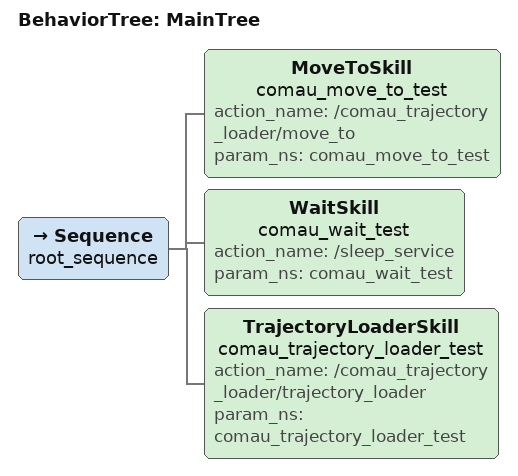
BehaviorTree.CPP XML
<root BTCPP_format="4" >
    <!-- If you want to include subtrees -->

    <!-- Main tree -->
     <BehaviorTree ID="MainTree"> <!--DO NOT CHANGE -->
        <Sequence name="root_sequence">

           <!-- If you use subtrees -->

            <MoveToSkill name="comau_move_to_test" action_name= "/comau_trajectory_loader/move_to" param_ns="comau_move_to_test"/>
            <WaitSkill name="comau_wait_test" action_name= "/sleep_service" param_ns="comau_wait_test"/>
            <TrajectoryLoaderSkill name="comau_trajectory_loader_test" action_name= "/comau_trajectory_loader/trajectory_loader" param_ns="comau_trajectory_loader_test"/>

        </Sequence>
     </BehaviorTree>
 </root>
